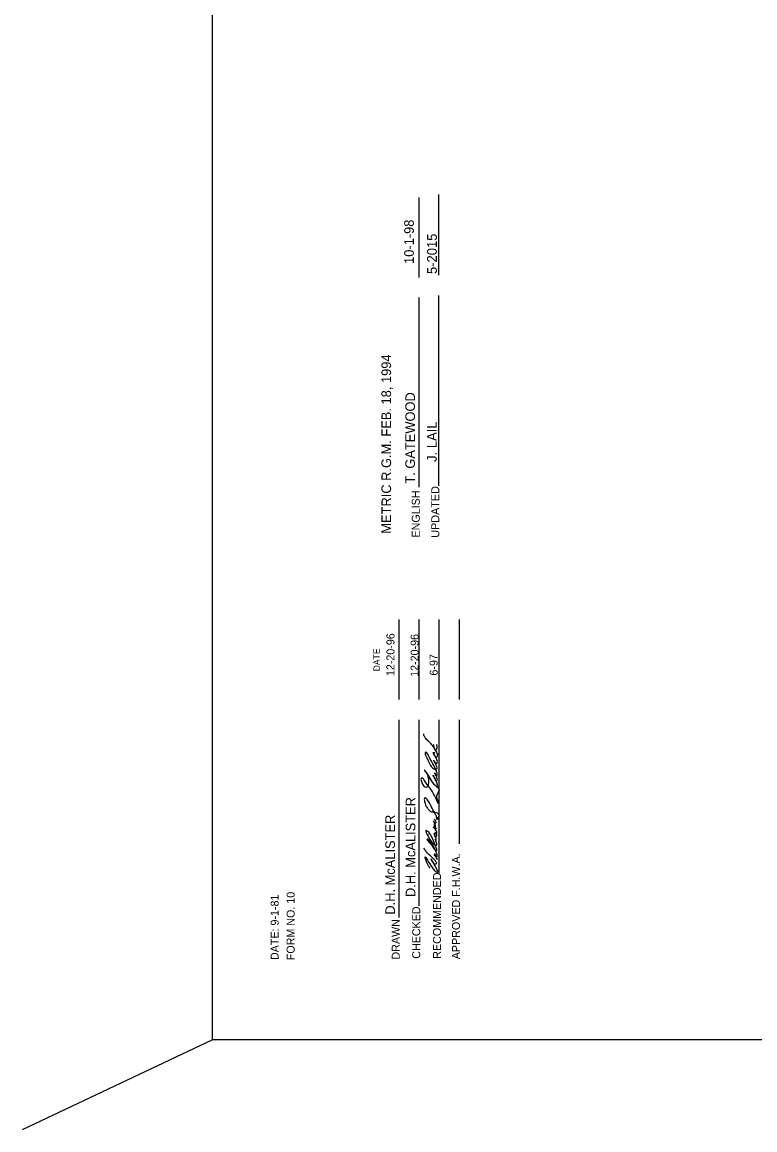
# Model space of a CAD drawing. Extents: x 997.6 to 1037, y 998.9 to 1023.2.
# Drawn here: x 997.62 to 1006.77, y 998.88 to 1012.71 of the extents above; entities that cross this region are included whole.
import ezdxf

# ---------------------------------------------------------------- set-up
doc = ezdxf.new("R2010")
doc.units = 0
for name, color, linetype in [('Level 1', 7, 'Continuous'), ('Level 10', 7, 'Continuous'), ('Level 14', 7, 'Continuous'), ('Level 15', 7, 'Continuous'), ('Level 2', 7, 'Continuous'), ('SB_PL_INFOSTD_PT', 7, 'Continuous')]:
    doc.layers.add(name, color=color, linetype=linetype)

msp = doc.modelspace()

# ---------------------------------------------------------------- linework, layer by layer
at = {"layer": 'Level 1'}
for points in [[(1002.814, 1003.162), (1002.784, 1003.25), (1002.754, 1003.303), (1002.768, 1003.272), (1002.785, 1003.243), (1002.802, 1003.236), (1002.802, 1003.272), (1002.782, 1003.32), (1002.773, 1003.334), (1002.775, 1003.317), (1002.788, 1003.301), (1002.801, 1003.299), (1002.804, 1003.317), (1002.794, 1003.359), (1002.751, 1003.446), (1002.747, 1003.453), (1002.69, 1003.557), (1002.674, 1003.583), (1002.666, 1003.591), (1002.656, 1003.582), (1002.663, 1003.548), (1002.714, 1003.441), (1002.752, 1003.391), (1002.772, 1003.378), (1002.787, 1003.377), (1002.801, 1003.383), (1002.801, 1003.41), (1002.782, 1003.454), (1002.761, 1003.492), (1002.782, 1003.458), (1002.801, 1003.453), (1002.806, 1003.463), (1002.796, 1003.508), (1002.778, 1003.542), (1002.758, 1003.574), (1002.758, 1003.588), (1002.772, 1003.588), (1002.764, 1003.575), (1002.77, 1003.55), (1002.777, 1003.539), (1002.798, 1003.531), (1002.81, 1003.547), (1002.806, 1003.577), (1002.777, 1003.631), (1002.693, 1003.732), (1002.689, 1003.735), (1002.649, 1003.782), (1002.639, 1003.805), (1002.638, 1003.821)], [(1002.76, 1003.686), (1002.77, 1003.633), (1002.781, 1003.623), (1002.794, 1003.624), (1002.802, 1003.64), (1002.799, 1003.687)], [(1002.817, 1002.951), (1002.77, 1003.05), (1002.72, 1003.136), (1002.652, 1003.229), (1002.613, 1003.268), (1002.605, 1003.263), (1002.603, 1003.24), (1002.622, 1003.191), (1002.636, 1003.168), (1002.651, 1003.158), (1002.672, 1003.157), (1002.687, 1003.166), (1002.7, 1003.217), (1002.699, 1003.257), (1002.687, 1003.306), (1002.686, 1003.312), (1002.668, 1003.344), (1002.642, 1003.369), (1002.655, 1003.352), (1002.715, 1003.26), (1002.779, 1003.178), (1002.828, 1003.119), (1002.818, 1003.092), (1002.799, 1003.059), (1002.803, 1003.001), (1002.816, 1002.949)], [(1002.802, 1002.751), (1002.794, 1002.79), (1002.776, 1002.827), (1002.73, 1002.915), (1002.684, 1002.995), (1002.652, 1003.02), (1002.643, 1002.999), (1002.648, 1002.976), (1002.663, 1002.923), (1002.689, 1002.885), (1002.723, 1002.853), (1002.775, 1002.842), (1002.811, 1002.827), (1002.827, 1002.792), (1002.819, 1002.783), (1002.815, 1002.779), (1002.808, 1002.751)], [(1002.807, 1002.248), (1002.787, 1002.299), (1002.774, 1002.317), (1002.77, 1002.319), (1002.794, 1002.285), (1002.803, 1002.291), (1002.803, 1002.31), (1002.777, 1002.383), (1002.729, 1002.46), (1002.686, 1002.505), (1002.681, 1002.507), (1002.68, 1002.498), (1002.688, 1002.484), (1002.756, 1002.398), (1002.781, 1002.369), (1002.799, 1002.364), (1002.793, 1002.398), (1002.791, 1002.404), (1002.76, 1002.485), (1002.719, 1002.565), (1002.673, 1002.611), (1002.666, 1002.612), (1002.661, 1002.606), (1002.668, 1002.587), (1002.712, 1002.502), (1002.761, 1002.446), (1002.786, 1002.431), (1002.795, 1002.432), (1002.799, 1002.436), (1002.792, 1002.474), (1002.778, 1002.504), (1002.778, 1002.5), (1002.788, 1002.489), (1002.792, 1002.502), (1002.777, 1002.547), (1002.765, 1002.581), (1002.786, 1002.539), (1002.796, 1002.544), (1002.792, 1002.574), (1002.784, 1002.584), (1002.775, 1002.589), (1002.792, 1002.572), (1002.798, 1002.598), (1002.763, 1002.647), (1002.76, 1002.656), (1002.77, 1002.658), (1002.792, 1002.634), (1002.783, 1002.662), (1002.781, 1002.667), (1002.766, 1002.689), (1002.785, 1002.673), (1002.775, 1002.698), (1002.759, 1002.734), (1002.773, 1002.71), (1002.786, 1002.706), (1002.791, 1002.715), (1002.782, 1002.74), (1002.765, 1002.756)], [(1002.717, 1002.142), (1002.676, 1002.213), (1002.656, 1002.287), (1002.696, 1002.22), (1002.752, 1002.141), (1002.792, 1002.099), (1002.81, 1002.095), (1002.805, 1002.119), (1002.767, 1002.191), (1002.724, 1002.261), (1002.749, 1002.217), (1002.783, 1002.196), (1002.797, 1002.2), (1002.788, 1002.228), (1002.763, 1002.257), (1002.759, 1002.261), (1002.683, 1002.331), (1002.638, 1002.394)]]:
    msp.add_spline(points, degree=3, dxfattribs=at)
at = {"layer": 'Level 10'}
for p, q in [((1002.581, 1009.519), (1002.581, 1010.519)), ((1002.581, 1006.903), (1002.581, 1009.269)), ((1002.331, 1004.248), (1002.331, 1005.248)), ((1002.581, 1004.248), (1002.581, 1005.248)), ((1002.831, 1004.248), (1002.831, 1005.248)), ((1003.081, 1004.248), (1003.081, 1005.248)), ((1002.331, 1001.528), (1002.331, 1003.998)), ((1002.581, 1001.673), (1002.581, 1003.998)), ((1002.831, 1002.081), (1002.831, 1003.998)), ((1003.081, 1002.448), (1003.081, 1003.998))]:
    msp.add_line(p, q, dxfattribs=at)
at = {"layer": 'Level 14'}
for p, q in [((1000, 1000), (1000, 1022)), ((1000, 1000), (997.624, 998.875)), ((1036, 1000), (1000, 1000))]:
    msp.add_line(p, q, dxfattribs=at)
at = {"layer": 'Level 15'}
for p, q in [((1002.825, 1009.549), (1002.825, 1010.559)), ((1002.825, 1006.918), (1002.825, 1009.297))]:
    msp.add_line(p, q, dxfattribs=at)

# ---------------------------------------------------------------- texts
at = {"layer": 'Level 1'}
for s, height, rotation, p in [('12-20-96', 0.1, 90, (1002.271, 1004.542)), ('12-20-96', 0.1, 90, (1002.573, 1004.533)), ('6-97', 0.1, 90, (1002.81, 1004.549)), ('.', 0.0515, 269.9999, (1002.656, 1003.609)), ('D.H. McALISTER', 0.12, 90, (1002.532, 1001.783)), ('.', 0.0515, 269.9999, (1002.769, 1002.862)), ('D.H. McALISTER', 0.12, 90, (1002.277, 1001.563)), ('.', 0.0515, 269.9999, (1002.691, 1002.577)), ('.', 0.0515, 269.9999, (1002.671, 1002.381))]:
    msp.add_text(s, height=height, rotation=rotation, dxfattribs=at).set_placement(p)
at = {"layer": 'Level 10'}
for s, height, p in [('ENGLISH', 0.1, (1002.587, 1006.273)), ('DATE', 0.08, (1002.088, 1004.602)), ('APPROVED F.H.W.A.', 0.1, (1003.089, 1001.006)), ('RECOMMENDED', 0.1, (1002.852, 1001.012)), ('DATE: 9-1-81', 0.1, (1000.826, 1000.996)), ('FORM NO. 10', 0.1, (1001.025, 1000.994)), ('CHECKED', 0.1, (1002.593, 1001.012)), ('DRAWN', 0.1, (1002.337, 1001.002))]:
    msp.add_text(s, height=height, rotation=90, dxfattribs=at).set_placement(p)
at = {"layer": 'Level 15'}
for s, height, p in [('10-1-98', 0.12, (1002.513, 1009.69)), ('5-2015', 0.1212, (1002.8, 1009.564)), ('T. GATEWOOD', 0.12, (1002.527, 1006.946)), ('J. LAIL', 0.1212, (1002.799, 1007.218)), ('UPDATED', 0.101, (1002.831, 1006.27))]:
    msp.add_text(s, height=height, rotation=90, dxfattribs=at).set_placement(p)
at = {"layer": 'Level 2'}
msp.add_text('METRIC R.G.M. FEB. 18, 1994', height=0.12, rotation=90, dxfattribs=at).set_placement((1002.229, 1006.321))
at = {"layer": 'SB_PL_INFOSTD_PT'}
msp.add_text('CELL:SP', height=0.0005, dxfattribs=at).set_placement((1000.001, 999.999))

doc.saveas('drawing.dxf')
